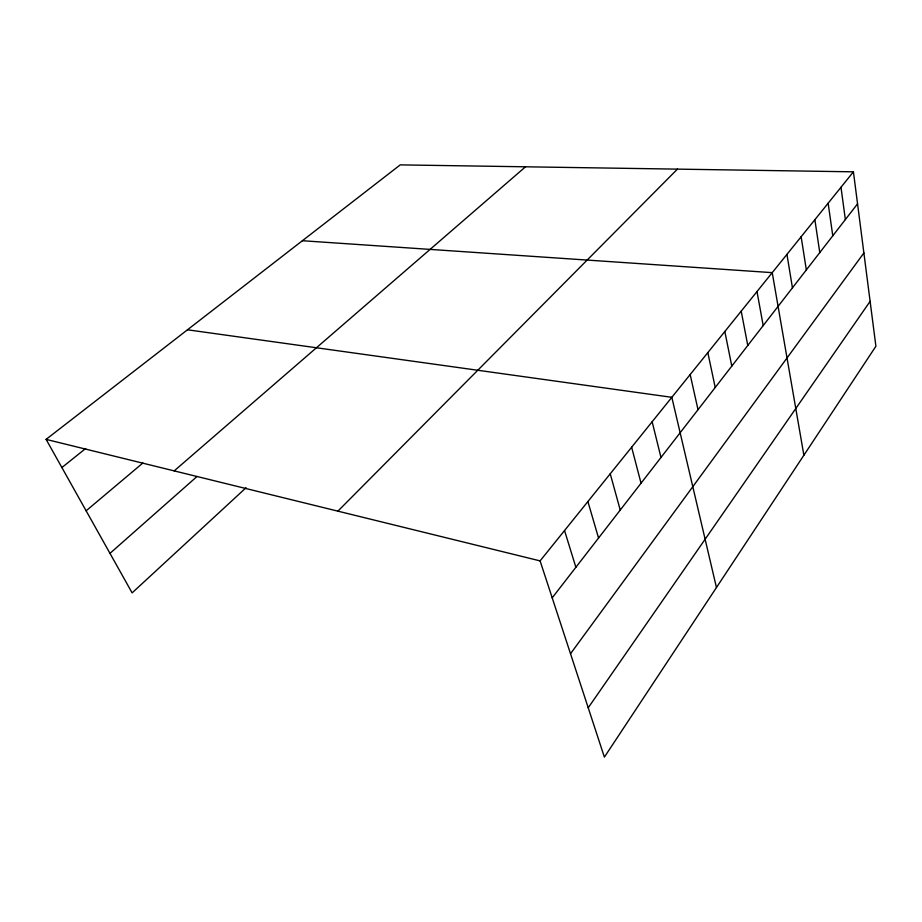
<?xml version="1.0" encoding="UTF-8"?>
<svg xmlns="http://www.w3.org/2000/svg" width="922" height="922" viewBox="0 0 922 922"><rect width="100%" height="100%" fill="white"/><g stroke="black" fill="none" stroke-linecap="round" stroke-linejoin="round"><path stroke-width="1.38" d="M588.224 707.785L870.114 301.344M570.511 653.733L863.879 252.974M552.197 597.836L857.552 203.831M853.426 171.826L875.9 346.246L604.383 757.123L540.096 560.887L853.426 171.826L400.24 164.877L46.1 439.379L132.123 592.881L246.036 487.738M337.89 511.157L677.439 169.118M109.983 553.361L197.031 476.478M174.189 470.888L525.528 166.79M86.126 510.8L142.887 463.005M61.889 467.546L85.665 448.495M302.393 240.723L772.233 272.647L803.88 455.226M187.489 329.788L671.827 397.313L716.452 587.533M46.1 439.379L540.096 560.887M564.541 530.553L575.881 567.272M587.89 501.545L598.551 538.033M610.237 473.793L620.241 510.039M631.639 447.228L641.044 483.209M652.154 421.757L660.982 457.462M690.175 374.528L698.012 409.679M707.831 352.607L715.218 387.482M724.83 331.494L731.791 366.092M741.207 311.163L747.777 345.473M756.997 291.559L763.197 325.581M786.939 254.38L792.447 287.825M801.137 236.747L806.347 269.904M814.864 219.701L819.773 252.559M828.14 203.22L832.773 235.79M840.991 187.258L845.359 219.551"/></g></svg>
